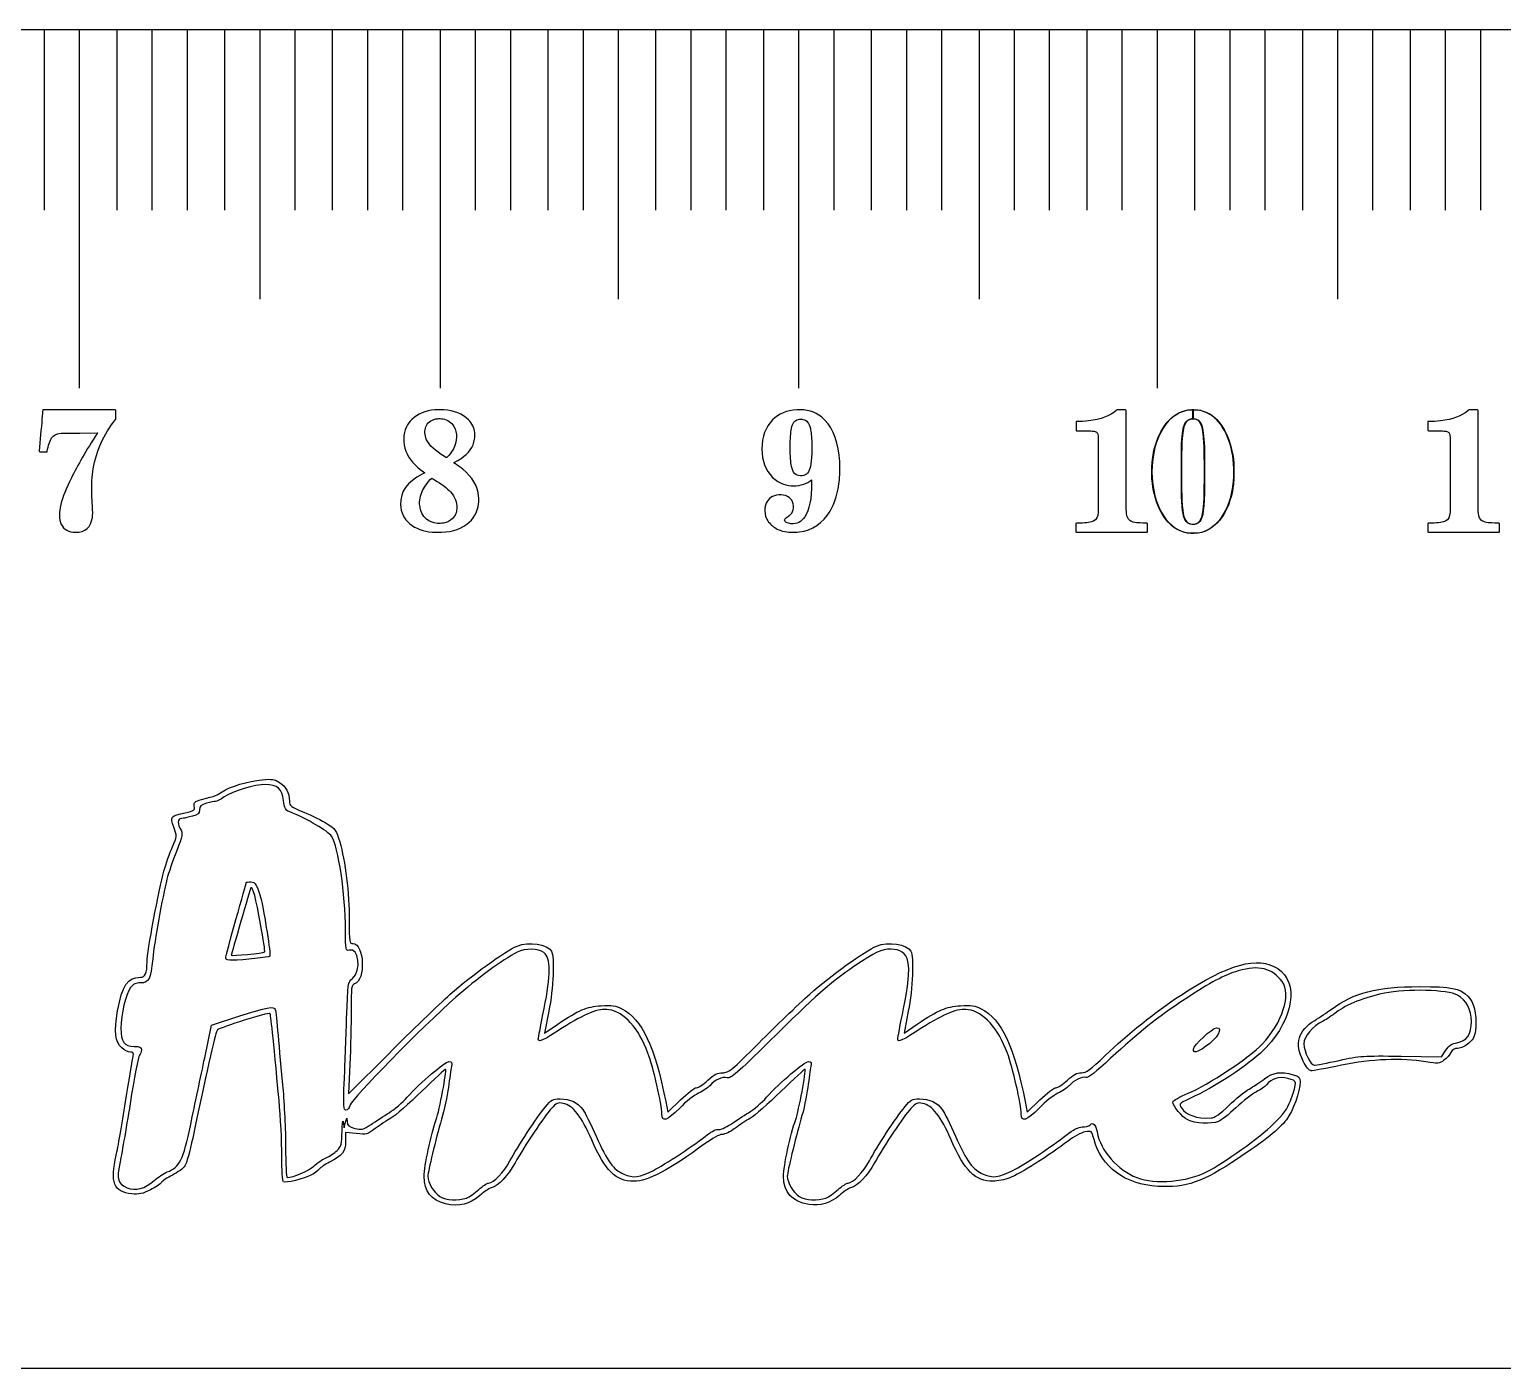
# Model space of a CAD drawing. Extents: x 0.09 to 7.29, y 6.89 to 11.9.
# Drawn here: x 2.792 to 4.405, y 10.428 to 11.895 of the extents above; entities that cross this region are included whole.
import ezdxf

# ---------------------------------------------------------------- set-up
doc = ezdxf.new("R2010")
doc.units = 0
doc.layers.add('Laag_1', color=7, linetype='CONTINUOUS')

msp = doc.modelspace()

# ---------------------------------------------------------------- linework, layer by layer
at = {"layer": 'Laag_1', "color": 1}
msp.add_lwpolyline([(0.092474, 10.428123), (0.092474, 11.895275), (7.245812, 11.895275), (7.245812, 10.428123)], close=True, dxfattribs=at)
at = {"layer": 'Laag_1', "color": 7}
for points in [[(2.808033, 11.894901), (2.808033, 11.697292)], [(2.846529, 11.894901), (2.846529, 11.50225)], [(2.88759, 11.894901), (2.88759, 11.697292)], [(2.926085, 11.894901), (2.926085, 11.697292)], [(2.96458, 11.894901), (2.96458, 11.697292)], [(3.005642, 11.894901), (3.005642, 11.697292)], [(3.044137, 11.894901), (3.044137, 11.599771)], [(3.082632, 11.894901), (3.082632, 11.697292)], [(3.123693, 11.894901), (3.123693, 11.697292)], [(3.162189, 11.894901), (3.162189, 11.697292)], [(3.200684, 11.894901), (3.200684, 11.697292)], [(3.241745, 11.894901), (3.241745, 11.50225)], [(3.28024, 11.894901), (3.28024, 11.697292)], [(3.318735, 11.894901), (3.318735, 11.697292)], [(3.359797, 11.894901), (3.359797, 11.697292)], [(3.398292, 11.894901), (3.398292, 11.697292)], [(3.436787, 11.894901), (3.436787, 11.599771)], [(3.477849, 11.894901), (3.477849, 11.697292)], [(3.516343, 11.894901), (3.516343, 11.697292)], [(3.554839, 11.894901), (3.554839, 11.697292)], [(3.595901, 11.894901), (3.595901, 11.697292)], [(3.634396, 11.894901), (3.634396, 11.50225)], [(3.67289, 11.894901), (3.67289, 11.697292)], [(3.713952, 11.894901), (3.713952, 11.697292)], [(3.752447, 11.894901), (3.752447, 11.697292)], [(3.790942, 11.894901), (3.790942, 11.697292)], [(3.832003, 11.894901), (3.832003, 11.599771)], [(3.870499, 11.894901), (3.870499, 11.697292)], [(3.908994, 11.894901), (3.908994, 11.697292)], [(3.950055, 11.894901), (3.950055, 11.697292)], [(3.988551, 11.894901), (3.988551, 11.697292)], [(4.027046, 11.894901), (4.027046, 11.50225)], [(4.068107, 11.894901), (4.068107, 11.697292)], [(4.106602, 11.894901), (4.106602, 11.697292)], [(4.145098, 11.894901), (4.145098, 11.697292)], [(4.186159, 11.894901), (4.186159, 11.697292)], [(4.224654, 11.894901), (4.224654, 11.599771)], [(4.263149, 11.894901), (4.263149, 11.697292)], [(4.30421, 11.894901), (4.30421, 11.697292)], [(4.342706, 11.894901), (4.342706, 11.697292)], [(4.381201, 11.894901), (4.381201, 11.697292)]]:
    msp.add_lwpolyline(points, dxfattribs=at)
at = {"layer": 'Laag_1', "color": 3}
for points in [[(2.806548, 11.478477)], [(3.236042, 11.478482)], [(3.632373, 11.478521)], [(3.244598, 11.468671)], [(3.639215, 11.468106)], [(3.235706, 11.401863)], [(4.061256, 11.343385)], [(4.068433, 11.353407)], [(3.006915, 10.877838)], [(3.049666, 10.884539)], [(4.066943, 10.778015)], [(4.187071, 10.764959)], [(4.226392, 10.765739)], [(3.247829, 10.608584)], [(3.270606, 10.614966)]]:
    msp.add_lwpolyline(points, close=True, dxfattribs=at)
for points in [[(2.886246, 11.46791), (2.886651, 11.468417), (2.886651, 11.473216), (2.886651, 11.478004), (2.886336, 11.478308), (2.88602, 11.478612), (2.846284, 11.478612)], [(3.993285, 11.422281), (3.993251, 11.477952), (3.992943, 11.478271), (3.992635, 11.47859), (3.987962, 11.478579), (3.983277, 11.478579), (3.982365, 11.47777)], [(4.06084, 11.478338), (4.062181, 11.478571), (4.066372, 11.478571), (4.070564, 11.478571), (4.071821, 11.478376)], [(4.065217, 11.468719), (4.066243, 11.468765), (4.066243, 11.47367), (4.066243, 11.478576), (4.064965, 11.478521)], [(4.067232, 11.47855), (4.066583, 11.47855), (4.066583, 11.473645), (4.066583, 11.468742), (4.067122, 11.468742)], [(4.378701, 11.422281), (4.378667, 11.477952), (4.378359, 11.478271), (4.378051, 11.47859), (4.373378, 11.478579), (4.368693, 11.478579), (4.367781, 11.47777)], [(2.804621, 11.455709), (2.802683, 11.433087), (2.80301, 11.432749), (2.803326, 11.432422), (2.80728, 11.432422), (2.811223, 11.432422), (2.81137, 11.433188)], [(3.939461, 11.465596), (3.938309, 11.465596), (3.938286, 11.460865), (3.938252, 11.456124), (3.938594, 11.455793), (3.938936, 11.455462), (3.947314, 11.455417)], [(4.066297, 11.468478), (4.064696, 11.468478), (4.063892, 11.468273)], [(4.324877, 11.465596), (4.323725, 11.465596), (4.323703, 11.460865), (4.323668, 11.456124), (4.32401, 11.455793), (4.324352, 11.455462), (4.33273, 11.455417)], [(2.84714, 11.453118), (2.866383, 11.453163), (2.865966, 11.452509)], [(3.223506, 11.410486), (3.225054, 11.409376), (3.222273, 11.407963)], [(4.111071, 11.420686), (4.111221, 11.419051), (4.111221, 11.410878), (4.111221, 11.402704), (4.111075, 11.401028)], [(3.6483, 11.401569), (3.648717, 11.401907), (3.648717, 11.398424)], [(3.942458, 11.354459), (3.938697, 11.354459), (3.938389, 11.35414), (3.938081, 11.353821), (3.938081, 11.349386), (3.938081, 11.344952), (3.938389, 11.344633), (3.938697, 11.344314), (3.977293, 11.344314), (4.015889, 11.344314), (4.016196, 11.344633), (4.016504, 11.344952), (4.016504, 11.349398), (4.016504, 11.353843), (4.016196, 11.35414), (4.015877, 11.354436), (4.011432, 11.354493)], [(4.064525, 11.343336), (4.066034, 11.343277), (4.064022, 11.343277)], [(4.068262, 11.34324), (4.066038, 11.343275), (4.06784, 11.343338)], [(4.327874, 11.354459), (4.324113, 11.354459), (4.323805, 11.35414), (4.323497, 11.353821), (4.323497, 11.349386), (4.323497, 11.344952), (4.323805, 11.344633), (4.324113, 11.344314), (4.362709, 11.344314), (4.401305, 11.344314), (4.401612, 11.344633), (4.40192, 11.344952), (4.40192, 11.349398), (4.40192, 11.353843), (4.401612, 11.35414), (4.401293, 11.354436), (4.396848, 11.354493)], [(2.983938, 10.768594), (2.991533, 10.804414), (3.021264, 10.814066)], [(3.360876, 10.819595), (3.356224, 10.795695), (3.370713, 10.805461)], [(3.754542, 10.819595), (3.749891, 10.795695), (3.76438, 10.805461)], [(3.142917, 10.761614), (3.141562, 10.728941), (3.185469, 10.773039)], [(4.294446, 10.770352), (4.338444, 10.769682), (4.343261, 10.776859)], [(3.488814, 10.720823), (3.491153, 10.70887), (3.505127, 10.722361)], [(3.882481, 10.720823), (3.88482, 10.70887), (3.898794, 10.722361)], [(3.135702, 10.69792), (3.136758, 10.691768), (3.138228, 10.69792)], [(3.149925, 10.685536), (3.138135, 10.686847), (3.138135, 10.676851)]]:
    msp.add_lwpolyline(points, dxfattribs=at)
for points in [[(2.806548, 11.478477), (2.806548, 11.478398), (2.80568, 11.468146), (2.804621, 11.455709)], [(2.846284, 11.478612), (2.814569, 11.478612), (2.806548, 11.478579), (2.806548, 11.478477)], [(3.236042, 11.478482), (3.225648, 11.477652), (3.217238, 11.474143), (3.210948, 11.468009)], [(3.245686, 11.478493), (3.243791, 11.478617), (3.237747, 11.478617), (3.236042, 11.478482)], [(3.27281, 11.467617), (3.266475, 11.473952), (3.257134, 11.477697), (3.245686, 11.478493)], [(3.632373, 11.478521), (3.621462, 11.477901), (3.612681, 11.474215), (3.605884, 11.467385)], [(3.659481, 11.470698), (3.652267, 11.476503), (3.643171, 11.47913), (3.632373, 11.478521)], [(3.982365, 11.47777), (3.97548, 11.471671), (3.965427, 11.467898), (3.952045, 11.466394)], [(4.064965, 11.478521), (4.039666, 11.47743), (4.02148, 11.449023), (4.021478, 11.410597)], [(4.028231, 11.448393), (4.035646, 11.465803), (4.046581, 11.475844), (4.06084, 11.478338)], [(4.094465, 11.465305), (4.087863, 11.473417), (4.077324, 11.478543), (4.067232, 11.47855)], [(4.071821, 11.478376), (4.081227, 11.476921), (4.088993, 11.472509), (4.094789, 11.465325)], [(4.367781, 11.47777), (4.360896, 11.471671), (4.350843, 11.467898), (4.337461, 11.466394)], [(2.861922, 11.41389), (2.865279, 11.433853), (2.87338, 11.451867), (2.886246, 11.46791)], [(3.204915, 11.459824), (3.20108, 11.451974), (3.200845, 11.441939), (3.204276, 11.433249)], [(3.210948, 11.468009), (3.208268, 11.465408), (3.206417, 11.462896), (3.204915, 11.459824)], [(3.226074, 11.447994), (3.22456, 11.452614), (3.224796, 11.457536), (3.226713, 11.461281)], [(3.226713, 11.461281), (3.228945, 11.465621), (3.233385, 11.468334), (3.239092, 11.468839)], [(3.239092, 11.468839), (3.24055, 11.468974), (3.243252, 11.468884), (3.244598, 11.468671)], [(3.244598, 11.468671), (3.249913, 11.467807), (3.254185, 11.464937), (3.256944, 11.460362)], [(3.256944, 11.460362), (3.258872, 11.457155), (3.259848, 11.452793), (3.259668, 11.448218)], [(3.279673, 11.453275), (3.279078, 11.458882), (3.276824, 11.463614), (3.27281, 11.467617)], [(3.605884, 11.467385), (3.598152, 11.459618), (3.594308, 11.449079), (3.594308, 11.4357)], [(3.625226, 11.437278), (3.625226, 11.447321), (3.625621, 11.453216), (3.626635, 11.458176)], [(3.626635, 11.458176), (3.627808, 11.463958), (3.630096, 11.466968), (3.634063, 11.467993)], [(3.634063, 11.467993), (3.635517, 11.468377), (3.637603, 11.46841), (3.639215, 11.468106)], [(3.639215, 11.468106), (3.643385, 11.467294), (3.646, 11.464093), (3.647308, 11.458209)], [(3.647308, 11.458209), (3.648209, 11.454106), (3.648627, 11.449756), (3.648852, 11.441967)], [(3.678857, 11.428711), (3.67675, 11.447794), (3.670122, 11.462143), (3.659481, 11.470698)], [(3.952045, 11.466394), (3.948272, 11.465972), (3.94231, 11.465596), (3.939461, 11.465596)], [(3.947314, 11.455417), (3.954381, 11.455383), (3.955897, 11.455337), (3.957003, 11.455177)], [(4.053958, 11.441119), (4.054619, 11.45378), (4.055436, 11.459262), (4.057218, 11.462975)], [(4.063892, 11.468273), (4.056755, 11.466446), (4.054575, 11.459178), (4.053996, 11.435273)], [(4.057218, 11.462975), (4.058895, 11.46647), (4.061824, 11.468572), (4.065217, 11.468719)], [(4.078399, 11.441938), (4.077371, 11.462617), (4.0747, 11.468472), (4.066297, 11.468478)], [(4.067122, 11.468742), (4.07529, 11.468742), (4.077773, 11.462185), (4.078821, 11.43785)], [(4.110756, 11.400336), (4.112931, 11.426364), (4.107041, 11.44985), (4.094465, 11.465305)], [(4.094789, 11.465325), (4.103879, 11.454061), (4.109398, 11.43893), (4.111071, 11.420686)], [(4.337461, 11.466394), (4.333688, 11.465972), (4.327726, 11.465596), (4.324877, 11.465596)], [(4.33273, 11.455417), (4.339797, 11.455383), (4.341313, 11.455337), (4.342419, 11.455177)], [(2.81137, 11.433188), (2.812508, 11.439238), (2.814434, 11.445006), (2.816293, 11.447856)], [(2.816293, 11.447856), (2.818163, 11.45074), (2.821002, 11.452137), (2.826579, 11.452904)], [(2.826579, 11.452904), (2.827728, 11.45305), (2.830331, 11.453084), (2.84714, 11.453118)], [(2.865966, 11.452509), (2.854463, 11.434574), (2.844527, 11.417404), (2.837924, 11.404088)], [(3.243051, 11.42966), (3.233497, 11.435996), (3.228104, 11.441815), (3.226074, 11.447994)], [(3.259668, 11.448218), (3.259377, 11.441165), (3.256831, 11.43511), (3.251584, 11.428988)], [(3.264355, 11.424973), (3.273393, 11.430905), (3.278159, 11.437667), (3.279493, 11.446424)], [(3.279493, 11.446424), (3.27974, 11.448061), (3.279841, 11.451672), (3.279673, 11.453275)], [(3.648852, 11.441967), (3.648987, 11.437143), (3.648875, 11.429996), (3.648604, 11.426175)], [(3.957003, 11.455177), (3.958701, 11.454927), (3.959898, 11.454608), (3.960605, 11.454197)], [(3.960605, 11.454197), (3.96154, 11.453673), (3.962007, 11.452579), (3.96244, 11.449957)], [(3.96244, 11.449957), (3.962623, 11.448874), (3.962645, 11.445728), (3.96268, 11.408204)], [(4.021595, 11.420562), (4.022673, 11.431556), (4.024725, 11.440161), (4.028231, 11.448393)], [(4.053836, 11.384031), (4.053481, 11.392935), (4.053568, 11.433627), (4.053958, 11.441119)], [(4.078825, 11.409538), (4.078825, 11.428368), (4.078731, 11.435272), (4.078399, 11.441938)], [(4.342419, 11.455177), (4.344118, 11.454927), (4.345314, 11.454608), (4.346021, 11.454197)], [(4.346021, 11.454197), (4.346956, 11.453673), (4.347423, 11.452579), (4.347856, 11.449957)], [(4.347856, 11.449957), (4.348039, 11.448874), (4.348062, 11.445728), (4.348096, 11.408204)], [(3.204276, 11.433249), (3.207539, 11.424996), (3.21402, 11.417337), (3.223506, 11.410486)], [(3.24878, 11.426128), (3.248612, 11.426128), (3.245394, 11.428113), (3.243051, 11.42966)], [(3.251584, 11.428988), (3.250698, 11.427945), (3.248915, 11.426128), (3.24878, 11.426128)], [(3.258222, 11.421464), (3.260229, 11.422462), (3.262539, 11.423785), (3.264355, 11.424973)], [(3.594308, 11.4357), (3.594308, 11.422658), (3.598185, 11.412255), (3.605929, 11.404533)], [(3.626624, 11.416515), (3.62561, 11.421565), (3.625226, 11.427291), (3.625226, 11.437278)], [(3.648604, 11.426175), (3.64786, 11.415828), (3.646293, 11.410744), (3.643024, 11.408118)], [(3.679534, 11.414453), (3.679534, 11.421362), (3.679432, 11.423605), (3.678857, 11.428711)], [(4.053996, 11.435273), (4.053856, 11.429532), (4.053853, 11.390228), (4.053996, 11.386358)], [(4.078821, 11.43785), (4.079075, 11.431973), (4.079141, 11.395373), (4.078912, 11.38751)], [(2.860378, 11.400596), (2.860761, 11.405812), (2.861212, 11.409687), (2.861922, 11.41389)], [(3.222273, 11.407963), (3.205375, 11.39934), (3.198086, 11.38917), (3.198512, 11.37484)], [(3.256686, 11.420634), (3.256675, 11.420668), (3.25737, 11.421038), (3.258222, 11.421464)], [(3.258659, 11.419288), (3.257572, 11.419995), (3.256686, 11.4206), (3.256686, 11.420634)], [(3.26652, 11.413446), (3.264322, 11.415274), (3.261003, 11.417741), (3.258659, 11.419288)], [(3.283934, 11.383911), (3.282756, 11.395135), (3.277251, 11.404465), (3.26652, 11.413446)], [(3.63634, 11.406202), (3.630986, 11.406427), (3.628022, 11.409572), (3.626624, 11.416515)], [(3.643024, 11.408118), (3.64121, 11.406664), (3.63917, 11.406078), (3.63634, 11.406202)], [(3.679083, 11.401997), (3.679477, 11.406303), (3.679545, 11.408107), (3.679534, 11.414453)], [(3.96268, 11.408204), (3.962702, 11.378647), (3.96268, 11.367271), (3.962588, 11.366313)], [(3.993524, 11.365231), (3.993331, 11.36653), (3.993319, 11.36922), (3.993285, 11.422281)], [(4.02148, 11.402496), (4.021327, 11.404844), (4.021414, 11.418709), (4.021595, 11.420562)], [(4.021478, 11.410597), (4.021478, 11.372647), (4.03959, 11.344345), (4.064525, 11.343336)], [(4.068426, 11.353408), (4.077217, 11.355002), (4.078835, 11.363733), (4.078825, 11.409538)], [(4.348096, 11.408204), (4.348118, 11.378647), (4.348096, 11.367271), (4.348005, 11.366313)], [(4.37894, 11.365231), (4.378747, 11.36653), (4.378735, 11.36922), (4.378701, 11.422281)], [(2.837924, 11.404088), (2.832077, 11.392281), (2.828359, 11.382863), (2.826399, 11.374853)], [(2.860378, 11.383302), (2.860187, 11.386389), (2.860187, 11.398016), (2.860378, 11.400596)], [(3.220849, 11.386053), (3.22262, 11.391435), (3.225749, 11.396358), (3.231041, 11.402054)], [(3.231041, 11.402054), (3.232465, 11.403579), (3.2326, 11.403691), (3.232824, 11.403579)], [(3.232824, 11.403579), (3.232959, 11.4035), (3.23426, 11.402738), (3.235706, 11.401863)], [(3.235706, 11.401863), (3.243275, 11.397333), (3.249319, 11.392713), (3.253064, 11.388564)], [(3.605929, 11.404533), (3.609513, 11.40096), (3.613256, 11.398604), (3.617832, 11.397026)], [(3.617832, 11.397026), (3.624809, 11.394614), (3.63315, 11.394626), (3.639981, 11.397049)], [(3.639981, 11.397049), (3.642416, 11.397917), (3.646429, 11.400104), (3.6483, 11.401569)], [(3.648717, 11.398424), (3.648717, 11.381381), (3.646158, 11.368836), (3.641176, 11.361351)], [(3.668916, 11.367551), (3.674439, 11.376726), (3.677843, 11.388268), (3.679083, 11.401997)], [(4.046212, 11.349262), (4.032656, 11.358343), (4.023024, 11.379075), (4.02148, 11.402496)], [(4.06784, 11.343338), (4.090737, 11.344129), (4.107971, 11.367019), (4.110756, 11.400336)], [(4.11046, 11.395118), (4.10662, 11.364848), (4.088941, 11.343114), (4.068262, 11.34324)], [(4.111075, 11.401028), (4.110852, 11.398484), (4.110688, 11.396917), (4.11046, 11.395118)], [(2.826399, 11.374853), (2.825239, 11.370166), (2.824799, 11.366877), (2.824799, 11.363069)], [(2.860795, 11.376599), (2.860649, 11.379021), (2.860457, 11.382029), (2.860378, 11.383302)], [(2.860897, 11.360737), (2.861392, 11.364308), (2.86137, 11.36735), (2.860795, 11.376599)], [(3.198512, 11.37484), (3.19877, 11.366004), (3.202168, 11.358906), (3.208683, 11.353568)], [(3.219436, 11.373696), (3.219357, 11.374526), (3.219324, 11.375927), (3.219369, 11.377452)], [(3.219369, 11.377452), (3.219458, 11.380839), (3.219806, 11.382902), (3.220849, 11.386053)], [(3.253064, 11.388564), (3.257986, 11.383126), (3.260352, 11.37725), (3.260117, 11.371016)], [(3.27096, 11.35312), (3.278529, 11.358816), (3.282745, 11.366172), (3.283877, 11.375613)], [(3.283877, 11.375613), (3.284102, 11.377542), (3.284135, 11.381982), (3.283934, 11.383911)], [(3.610088, 11.384977), (3.604227, 11.38376), (3.599797, 11.379713), (3.598174, 11.374133)], [(3.61994, 11.384582), (3.617111, 11.385507), (3.613368, 11.385664), (3.610088, 11.384977)], [(3.628856, 11.371011), (3.629363, 11.377447), (3.625982, 11.382576), (3.61994, 11.384582)], [(4.059077, 11.356043), (4.055663, 11.36006), (4.054556, 11.365973), (4.053836, 11.384031)], [(4.053996, 11.386358), (4.054721, 11.366017), (4.055905, 11.359644), (4.05967, 11.355833)], [(4.078912, 11.38751), (4.078265, 11.365217), (4.076769, 11.357996), (4.072114, 11.354713)], [(2.824799, 11.363069), (2.824799, 11.358855), (2.825408, 11.355836), (2.826838, 11.352963)], [(2.842589, 11.344322), (2.853247, 11.344322), (2.859387, 11.349831), (2.860897, 11.360737)], [(3.226881, 11.358771), (3.222632, 11.362348), (3.220064, 11.367495), (3.219436, 11.373696)], [(3.238386, 11.354129), (3.233777, 11.354611), (3.230066, 11.356103), (3.226881, 11.358771)], [(3.255407, 11.3595), (3.252739, 11.356764), (3.249431, 11.355071), (3.245349, 11.354353)], [(3.260117, 11.371016), (3.259938, 11.366273), (3.258424, 11.362573), (3.255407, 11.3595)], [(3.597464, 11.369242), (3.597284, 11.363978), (3.598602, 11.359582), (3.601578, 11.355558)], [(3.598174, 11.374133), (3.597712, 11.372544), (3.597532, 11.371293), (3.597464, 11.369242)], [(3.619072, 11.357823), (3.619072, 11.35886), (3.620131, 11.359954), (3.623175, 11.362016)], [(3.623175, 11.362016), (3.62411, 11.362648), (3.625249, 11.363516), (3.6257, 11.363944)], [(3.6257, 11.363944), (3.627571, 11.365713), (3.62863, 11.368103), (3.628856, 11.371011)], [(3.641176, 11.361351), (3.637434, 11.355738), (3.632452, 11.353224), (3.626083, 11.353743)], [(3.635078, 11.344748), (3.649641, 11.346585), (3.660879, 11.35416), (3.668916, 11.367551)], [(3.962588, 11.366313), (3.962087, 11.36123), (3.960571, 11.358175), (3.957847, 11.356761)], [(3.997081, 11.357331), (3.995303, 11.358642), (3.994117, 11.361287), (3.993524, 11.365231)], [(4.348005, 11.366313), (4.347503, 11.36123), (4.345987, 11.358175), (4.343263, 11.356761)], [(4.382497, 11.357331), (4.380719, 11.358642), (4.379533, 11.361287), (4.37894, 11.365231)], [(2.826838, 11.352963), (2.829655, 11.347285), (2.835063, 11.344322), (2.842589, 11.344322)], [(3.208683, 11.353568), (3.214962, 11.348422), (3.223035, 11.345473), (3.233351, 11.344553)], [(3.233351, 11.344553), (3.234428, 11.344463), (3.236704, 11.344351), (3.238397, 11.344306)], [(3.245349, 11.354353), (3.243701, 11.354051), (3.24018, 11.35395), (3.238386, 11.354129)], [(3.238397, 11.344306), (3.251853, 11.344015), (3.262786, 11.346964), (3.27096, 11.35312)], [(3.601578, 11.355558), (3.60239, 11.354453), (3.60443, 11.352368), (3.605715, 11.351331)], [(3.605715, 11.351331), (3.60895, 11.348704), (3.612996, 11.346709), (3.617325, 11.345593)], [(3.617325, 11.345593), (3.622544, 11.344263), (3.628867, 11.343959), (3.635078, 11.344748)], [(3.626083, 11.353743), (3.621777, 11.354092), (3.619083, 11.355659), (3.619072, 11.357823)], [(3.957847, 11.356761), (3.954666, 11.35512), (3.950289, 11.354459), (3.942458, 11.354459)], [(4.002552, 11.3552), (4.000136, 11.35569), (3.998369, 11.356374), (3.997081, 11.357331)], [(4.011432, 11.354493), (4.006701, 11.35455), (4.005083, 11.354687), (4.002552, 11.3552)], [(4.061259, 11.34336), (4.055828, 11.344189), (4.050894, 11.346125), (4.046212, 11.349262)], [(4.072114, 11.354713), (4.06823, 11.351973), (4.061995, 11.352609), (4.059077, 11.356043)], [(4.05967, 11.355833), (4.061718, 11.353761), (4.065148, 11.352811), (4.068433, 11.353407)], [(4.064022, 11.343277), (4.06271, 11.343277), (4.061747, 11.343312), (4.061256, 11.343385)], [(4.343263, 11.356761), (4.340082, 11.35512), (4.335705, 11.354459), (4.327874, 11.354459)], [(4.387968, 11.3552), (4.385552, 11.35569), (4.383785, 11.356374), (4.382497, 11.357331)], [(4.396848, 11.354493), (4.392117, 11.35455), (4.390499, 11.354687), (4.387968, 11.3552)], [(3.003118, 11.060068), (3.010764, 11.065451), (3.032357, 11.071982), (3.046895, 11.073308)], [(3.046895, 11.073308), (3.057059, 11.074235), (3.060363, 11.073694), (3.065912, 11.070193)], [(3.065912, 11.070193), (3.073075, 11.065672), (3.076624, 11.058924), (3.076624, 11.049824)], [(2.980558, 11.051591), (2.996106, 11.055612), (2.99757, 11.056162), (3.003118, 11.060068)], [(3.005232, 11.054368), (3.00133, 11.05172), (2.997113, 11.049549), (2.995861, 11.049543)], [(3.050572, 11.068007), (3.038932, 11.068007), (3.0145, 11.060658), (3.005232, 11.054368)], [(3.070346, 11.050349), (3.068881, 11.063113), (3.0634, 11.068007), (3.050572, 11.068007)], [(2.950145, 11.021363), (2.945967, 11.032979), (2.94628, 11.033369), (2.962696, 11.037044)], [(2.962696, 11.037044), (2.972519, 11.039241), (2.973422, 11.039912), (2.972569, 11.044373)], [(2.978206, 11.040328), (2.978206, 11.036373), (2.97668, 11.03497), (2.970517, 11.033259)], [(2.972569, 11.044373), (2.971742, 11.0487), (2.972691, 11.049556), (2.980558, 11.051591)], [(2.985895, 11.047396), (2.979732, 11.045684), (2.978206, 11.044281), (2.978206, 11.040328)], [(2.995861, 11.049543), (2.994608, 11.049543), (2.990124, 11.04857), (2.985895, 11.047396)], [(3.076587, 11.038277), (3.072419, 11.039956), (3.071289, 11.042143), (3.070346, 11.050349)], [(3.122976, 11.011241), (3.119106, 11.017092), (3.096563, 11.030231), (3.076587, 11.038277)], [(3.076624, 11.049824), (3.076624, 11.044746), (3.078146, 11.043588), (3.092573, 11.03769)], [(3.092573, 11.03769), (3.101344, 11.034103), (3.112837, 11.028432), (3.118112, 11.025086)], [(2.948517, 10.999606), (2.953699, 11.011324), (2.953709, 11.011452), (2.950145, 11.021363)], [(2.956849, 11.02033), (2.960299, 11.013095), (2.960261, 11.012842), (2.953016, 10.99474)], [(2.960778, 11.031081), (2.954575, 11.030952), (2.953364, 11.027639), (2.956849, 11.02033)], [(2.970517, 11.033259), (2.966289, 11.032085), (2.961906, 11.031104), (2.960778, 11.031081)], [(3.118112, 11.025086), (3.126825, 11.019561), (3.128081, 11.017728), (3.131837, 11.005062)], [(3.138133, 10.908862), (3.138133, 10.94748), (3.130342, 11.000103), (3.122976, 11.011241)], [(3.131837, 11.005062), (3.137847, 10.98479), (3.142236, 10.948592), (3.142236, 10.919287)], [(2.939186, 10.973066), (2.941451, 10.98118), (2.94565, 10.993123), (2.948517, 10.999606)], [(2.953016, 10.99474), (2.948991, 10.984684), (2.944289, 10.970991), (2.942566, 10.964309)], [(2.92077, 10.873879), (2.920805, 10.883851), (2.933762, 10.953629), (2.939186, 10.973066)], [(2.942566, 10.964309), (2.937523, 10.944757), (2.928863, 10.89623), (2.926986, 10.87701)], [(3.018192, 10.920029), (3.024393, 10.941824), (3.029466, 10.960046), (3.029466, 10.960523)], [(3.029466, 10.960523), (3.029466, 10.961), (3.031661, 10.96139), (3.034344, 10.96139)], [(3.034344, 10.96139), (3.039514, 10.96139), (3.041733, 10.957586), (3.045706, 10.941911)], [(3.045223, 10.914886), (3.040071, 10.943215), (3.03648, 10.956784), (3.034624, 10.954929)], [(3.034624, 10.954929), (3.033862, 10.954167), (3.013064, 10.882752), (3.013064, 10.880897)], [(3.045706, 10.941911), (3.049095, 10.928537), (3.05643, 10.881051), (3.055283, 10.879904)], [(3.006915, 10.877838), (3.006915, 10.879248), (3.011991, 10.898234), (3.018192, 10.920029)], [(3.049666, 10.884539), (3.050167, 10.88504), (3.048168, 10.898696), (3.045223, 10.914886)], [(3.14212, 10.886515), (3.138329, 10.885312), (3.138133, 10.886407), (3.138133, 10.908862)], [(3.142236, 10.919287), (3.142236, 10.895206), (3.142469, 10.893728), (3.146284, 10.893728)], [(3.146284, 10.893728), (3.158817, 10.893728), (3.160449, 10.853474), (3.148076, 10.849547)], [(3.252955, 10.838229), (3.275993, 10.858837), (3.312884, 10.885413), (3.326146, 10.890954)], [(3.326146, 10.890954), (3.338826, 10.896252), (3.35956, 10.893212), (3.363716, 10.885446)], [(3.646621, 10.838272), (3.669693, 10.858868), (3.706601, 10.885434), (3.719813, 10.890954)], [(3.719813, 10.890954), (3.732493, 10.896252), (3.753227, 10.893212), (3.757383, 10.885446)], [(2.926986, 10.87701), (2.9248, 10.854627), (2.922804, 10.85067), (2.913697, 10.85067)], [(3.014602, 10.875386), (3.009757, 10.875316), (3.006913, 10.876224), (3.006915, 10.877838)], [(3.013064, 10.880897), (3.013064, 10.879908), (3.048567, 10.883441), (3.049666, 10.884539)], [(3.055283, 10.879904), (3.054055, 10.878676), (3.025891, 10.875548), (3.014602, 10.875386)], [(3.145711, 10.855621), (3.155941, 10.864421), (3.152972, 10.88996), (3.14212, 10.886515)], [(3.326151, 10.884196), (3.310282, 10.876019), (3.28086, 10.854486), (3.259104, 10.835127)], [(3.355444, 10.88391), (3.349671, 10.888585), (3.334948, 10.888729), (3.326151, 10.884196)], [(3.355674, 10.822447), (3.363187, 10.859459), (3.363119, 10.877697), (3.355444, 10.88391)], [(3.363716, 10.885446), (3.36723, 10.878881), (3.365754, 10.844662), (3.360876, 10.819595)], [(3.735482, 10.887577), (3.724894, 10.887577), (3.719809, 10.885191), (3.694804, 10.868489)], [(3.749341, 10.822447), (3.759593, 10.872957), (3.756482, 10.887577), (3.735482, 10.887577)], [(3.757383, 10.885446), (3.760897, 10.878881), (3.759421, 10.844662), (3.754542, 10.819595)], [(4.05259, 10.836891), (4.104903, 10.871457), (4.137726, 10.880508), (4.159211, 10.86629)], [(2.913479, 10.856822), (2.918847, 10.856822), (2.920725, 10.861214), (2.92077, 10.873879)], [(3.694804, 10.868489), (3.670744, 10.852417), (3.652424, 10.836183), (3.602228, 10.786453)], [(4.11601, 10.863768), (4.100275, 10.859096), (4.085983, 10.8515), (4.057716, 10.832782)], [(4.164145, 10.852053), (4.153168, 10.866882), (4.138515, 10.870448), (4.11601, 10.863768)], [(4.159211, 10.86629), (4.182403, 10.850942), (4.176763, 10.812177), (4.146655, 10.779992)], [(2.888591, 10.82016), (2.893381, 10.847863), (2.899463, 10.856822), (2.913479, 10.856822)], [(2.902635, 10.845449), (2.89761, 10.839061), (2.892092, 10.815797), (2.892092, 10.801001)], [(2.913697, 10.85067), (2.908686, 10.85067), (2.905593, 10.849211), (2.902635, 10.845449)], [(3.139404, 10.811536), (3.1407, 10.850361), (3.140855, 10.851444), (3.145711, 10.855621)], [(3.148076, 10.849547), (3.144643, 10.848458), (3.144285, 10.845801), (3.144279, 10.821315)], [(4.142105, 10.783452), (4.164353, 10.807048), (4.174373, 10.838236), (4.164145, 10.852053)], [(4.217643, 10.821631), (4.242791, 10.840095), (4.267844, 10.846536), (4.314588, 10.846556)], [(4.355977, 10.837242), (4.345828, 10.843169), (4.30072, 10.8444), (4.275987, 10.839424)], [(4.314588, 10.846556), (4.349849, 10.846556), (4.358153, 10.844928), (4.367577, 10.836075)], [(3.259104, 10.835127), (3.221881, 10.802005), (3.144783, 10.723364), (3.143183, 10.716885)], [(3.185469, 10.773039), (3.209618, 10.797293), (3.239986, 10.826628), (3.252955, 10.838229)], [(3.418123, 10.82561), (3.429948, 10.826382), (3.434104, 10.825784), (3.440871, 10.822331)], [(3.590812, 10.784739), (3.608539, 10.802606), (3.633653, 10.826696), (3.646621, 10.838272)], [(3.81179, 10.82561), (3.823615, 10.826382), (3.827771, 10.825784), (3.834538, 10.822331)], [(3.970172, 10.770985), (3.994822, 10.79455), (4.024845, 10.818559), (4.05259, 10.836891)], [(4.057716, 10.832782), (4.026997, 10.812442), (4.006978, 10.796548), (3.976166, 10.768038)], [(4.275987, 10.839424), (4.255275, 10.835257), (4.234015, 10.826755), (4.223354, 10.818376)], [(4.371318, 10.808414), (4.371196, 10.821481), (4.365887, 10.831454), (4.355977, 10.837242)], [(4.367577, 10.836075), (4.373662, 10.830359), (4.377246, 10.816092), (4.376092, 10.802178)], [(2.893031, 10.779489), (2.885877, 10.785643), (2.884618, 10.79718), (2.888591, 10.82016)], [(3.055399, 10.817221), (3.054109, 10.818511), (3.000413, 10.80175), (2.997799, 10.799242)], [(3.021264, 10.814066), (3.052728, 10.824282), (3.059815, 10.825592), (3.061217, 10.821453)], [(3.06535, 10.721978), (3.058775, 10.793321), (3.05638, 10.81624), (3.055399, 10.817221)], [(3.061217, 10.821453), (3.061695, 10.820043), (3.063065, 10.807357), (3.064261, 10.793261)], [(3.136817, 10.741489), (3.137509, 10.758123), (3.138674, 10.789643), (3.139404, 10.811536)], [(3.144279, 10.821315), (3.144279, 10.806449), (3.143663, 10.779584), (3.142917, 10.761614)], [(3.349321, 10.789129), (3.349321, 10.790239), (3.35218, 10.805232), (3.355674, 10.822447)], [(3.370713, 10.805461), (3.393908, 10.821096), (3.402061, 10.824561), (3.418123, 10.82561)], [(3.426562, 10.821281), (3.41533, 10.823103), (3.400104, 10.817097), (3.375804, 10.801256)], [(3.469396, 10.773783), (3.458923, 10.801554), (3.443631, 10.818511), (3.426562, 10.821281)], [(3.440871, 10.822331), (3.462749, 10.81117), (3.477066, 10.780856), (3.488814, 10.720823)], [(3.742987, 10.789129), (3.742987, 10.790239), (3.745847, 10.805232), (3.749341, 10.822447)], [(3.76438, 10.805461), (3.787575, 10.821096), (3.795728, 10.824561), (3.81179, 10.82561)], [(3.820229, 10.821281), (3.808997, 10.823103), (3.79377, 10.817097), (3.769471, 10.801256)], [(3.863063, 10.773783), (3.85259, 10.801554), (3.837298, 10.818511), (3.820229, 10.821281)], [(3.834538, 10.822331), (3.856416, 10.81117), (3.870733, 10.780856), (3.882481, 10.720823)], [(4.199698, 10.809604), (4.205057, 10.812907), (4.213132, 10.818319), (4.217643, 10.821631)], [(4.223354, 10.818376), (4.219085, 10.815021), (4.212609, 10.81075), (4.208962, 10.808884)], [(2.892092, 10.801001), (2.892092, 10.786312), (2.895957, 10.780958), (2.90656, 10.780958)], [(2.997799, 10.799242), (2.996083, 10.797595), (2.988463, 10.764139), (2.970753, 10.680492)], [(3.375804, 10.801256), (3.35462, 10.787446), (3.349321, 10.78502), (3.349321, 10.789129)], [(3.769471, 10.801256), (3.748286, 10.787446), (3.742987, 10.78502), (3.742987, 10.789129)], [(4.066943, 10.778015), (4.066943, 10.78222), (4.087431, 10.801284), (4.092059, 10.801385)], [(4.092059, 10.801385), (4.099946, 10.801555), (4.093091, 10.78978), (4.080101, 10.780843)], [(4.187071, 10.764959), (4.1775, 10.784165), (4.181527, 10.798403), (4.199698, 10.809604)], [(4.208962, 10.808884), (4.197057, 10.802794), (4.187913, 10.791934), (4.187913, 10.783885)], [(4.355443, 10.78506), (4.365974, 10.786526), (4.371448, 10.794579), (4.371318, 10.808414)], [(4.376092, 10.802178), (4.375273, 10.792299), (4.374134, 10.789637), (4.368626, 10.784715)], [(2.902499, 10.774808), (2.900285, 10.774808), (2.896024, 10.776915), (2.893031, 10.779489)], [(2.90656, 10.780958), (2.912979, 10.780958), (2.914646, 10.780198), (2.914646, 10.777268)], [(3.064261, 10.793261), (3.065457, 10.779165), (3.067794, 10.75333), (3.069453, 10.735851)], [(3.551297, 10.752254), (3.557981, 10.752254), (3.561242, 10.754936), (3.590812, 10.784739)], [(3.602228, 10.786453), (3.567391, 10.751939), (3.560187, 10.745709), (3.556294, 10.746727)], [(4.06111, 10.729706), (4.082658, 10.738603), (4.1285, 10.769022), (4.142105, 10.783452)], [(4.080101, 10.780843), (4.070223, 10.774047), (4.066943, 10.773342), (4.066943, 10.778015)], [(4.146655, 10.779992), (4.13224, 10.764582), (4.094704, 10.738967), (4.068778, 10.726847)], [(4.187913, 10.783885), (4.187913, 10.775151), (4.195034, 10.760456), (4.199267, 10.760456)], [(4.343261, 10.776859), (4.346883, 10.782253), (4.349907, 10.784289), (4.355443, 10.78506)], [(4.356495, 10.778909), (4.352703, 10.778909), (4.350202, 10.777454), (4.348839, 10.774456)], [(4.368626, 10.784715), (4.364833, 10.781327), (4.359783, 10.778909), (4.356495, 10.778909)], [(2.89729, 10.720409), (2.901188, 10.745254), (2.90486, 10.767657), (2.90545, 10.770195)], [(2.912536, 10.771468), (2.911376, 10.770308), (2.906743, 10.746365), (2.902241, 10.718261)], [(2.90545, 10.770195), (2.906284, 10.773777), (2.905624, 10.774808), (2.902499, 10.774808)], [(2.914646, 10.777268), (2.914646, 10.775238), (2.913696, 10.772628), (2.912536, 10.771468)], [(2.968618, 10.695935), (2.972867, 10.716197), (2.979761, 10.748894), (2.983938, 10.768594)], [(3.205699, 10.725295), (3.219867, 10.741154), (3.247158, 10.764556), (3.251485, 10.764556)], [(3.251485, 10.764556), (3.254585, 10.764556), (3.255111, 10.763464), (3.254201, 10.758917)], [(3.484644, 10.707139), (3.484644, 10.717165), (3.475228, 10.75832), (3.469396, 10.773783)], [(3.599367, 10.725296), (3.613535, 10.741155), (3.640827, 10.764556), (3.645154, 10.764556)], [(3.645154, 10.764556), (3.648253, 10.764556), (3.648779, 10.763465), (3.64787, 10.758918)], [(3.878311, 10.707139), (3.878311, 10.717165), (3.868894, 10.75832), (3.863063, 10.773783)], [(3.944129, 10.752254), (3.949463, 10.752254), (3.953973, 10.755499), (3.970172, 10.770985)], [(3.976166, 10.768038), (3.959995, 10.753076), (3.950984, 10.746102), (3.948869, 10.746913)], [(4.195785, 10.754313), (4.193726, 10.754313), (4.190282, 10.758516), (4.187071, 10.764959)], [(4.199267, 10.760456), (4.200954, 10.760456), (4.213161, 10.762833), (4.226392, 10.765739)], [(4.226392, 10.765739), (4.248854, 10.770672), (4.253365, 10.770977), (4.294446, 10.770352)], [(4.321413, 10.764238), (4.294916, 10.768614), (4.261919, 10.767264), (4.22892, 10.760456)], [(4.341286, 10.765936), (4.336196, 10.762192), (4.334618, 10.762057), (4.321413, 10.764238)], [(4.348839, 10.774456), (4.347726, 10.772008), (4.344327, 10.768174), (4.341286, 10.765936)], [(3.247844, 10.755998), (3.247436, 10.756406), (3.235622, 10.745568), (3.221592, 10.731915)], [(3.237581, 10.700996), (3.240935, 10.710408), (3.24919, 10.754651), (3.247844, 10.755998)], [(3.254201, 10.758917), (3.253581, 10.755816), (3.252067, 10.745575), (3.250837, 10.736159)], [(3.535115, 10.744053), (3.542015, 10.750413), (3.545648, 10.752254), (3.551297, 10.752254)], [(3.556294, 10.746727), (3.551002, 10.74811), (3.542825, 10.744418), (3.53705, 10.738037)], [(3.641511, 10.755998), (3.641102, 10.756406), (3.629289, 10.745568), (3.615259, 10.731915)], [(3.631248, 10.700996), (3.634602, 10.710408), (3.642857, 10.754651), (3.641511, 10.755998)], [(3.64787, 10.758918), (3.647249, 10.755817), (3.645736, 10.745575), (3.644506, 10.73616)], [(3.928781, 10.744053), (3.935231, 10.749998), (3.939454, 10.752254), (3.944129, 10.752254)], [(3.948869, 10.746913), (3.945045, 10.748381), (3.936134, 10.744024), (3.930717, 10.738037)], [(4.127729, 10.734283), (4.132259, 10.736837), (4.13995, 10.741926), (4.144819, 10.745591)], [(4.144819, 10.745591), (4.154399, 10.752802), (4.162291, 10.753937), (4.176123, 10.750096)], [(4.170434, 10.745902), (4.160546, 10.748392), (4.15287, 10.746115), (4.146894, 10.738912)], [(4.17303, 10.721499), (4.180878, 10.743323), (4.180884, 10.743271), (4.170434, 10.745902)], [(4.176123, 10.750096), (4.182708, 10.748267), (4.183812, 10.747123), (4.183812, 10.742122)], [(4.22892, 10.760456), (4.212569, 10.757082), (4.197658, 10.754318), (4.195785, 10.754313)], [(3.069453, 10.735851), (3.071112, 10.718372), (3.072482, 10.689077), (3.072496, 10.670752)], [(3.138674, 10.711247), (3.13597, 10.711247), (3.135725, 10.715248), (3.136817, 10.741489)], [(3.221592, 10.731915), (3.207561, 10.718261), (3.192425, 10.705026), (3.187956, 10.702505)], [(3.250837, 10.736159), (3.249607, 10.726743), (3.246248, 10.711057), (3.243373, 10.701303)], [(3.524753, 10.729865), (3.520172, 10.727782), (3.510917, 10.720434), (3.504186, 10.713537)], [(3.505127, 10.722361), (3.512813, 10.729781), (3.520702, 10.735852), (3.522659, 10.735852)], [(3.522659, 10.735852), (3.524616, 10.735852), (3.530221, 10.739542), (3.535115, 10.744053)], [(3.53705, 10.738037), (3.534868, 10.735626), (3.529334, 10.731948), (3.524753, 10.729865)], [(3.615259, 10.731915), (3.601228, 10.718261), (3.586092, 10.705026), (3.581623, 10.702505)], [(3.644506, 10.73616), (3.643275, 10.726743), (3.639916, 10.711058), (3.637041, 10.701303)], [(3.91842, 10.729865), (3.913839, 10.727782), (3.904584, 10.720434), (3.897853, 10.713537)], [(3.898794, 10.722361), (3.90648, 10.729781), (3.914369, 10.735852), (3.916326, 10.735852)], [(3.916326, 10.735852), (3.918283, 10.735852), (3.923888, 10.739542), (3.928781, 10.744053)], [(3.930717, 10.738037), (3.928534, 10.735626), (3.923001, 10.731948), (3.91842, 10.729865)], [(4.044389, 10.720404), (4.044389, 10.721723), (4.051913, 10.725909), (4.06111, 10.729706)], [(4.105719, 10.716343), (4.113294, 10.723656), (4.123198, 10.73173), (4.127729, 10.734283)], [(4.135766, 10.731325), (4.13118, 10.729), (4.12113, 10.721176), (4.113434, 10.713937)], [(4.146894, 10.738912), (4.14536, 10.737064), (4.140352, 10.73365), (4.135766, 10.731325)], [(4.183812, 10.742122), (4.183812, 10.731891), (4.175873, 10.71013), (4.168735, 10.700797)], [(2.887078, 10.661974), (2.888797, 10.669268), (2.893393, 10.695564), (2.89729, 10.720409)], [(2.902241, 10.718261), (2.897739, 10.690158), (2.89264, 10.660722), (2.890911, 10.652848)], [(3.068423, 10.661101), (3.068423, 10.67624), (3.06704, 10.703634), (3.06535, 10.721978)], [(3.143183, 10.716885), (3.142416, 10.713784), (3.140387, 10.711247), (3.138674, 10.711247)], [(3.186047, 10.70844), (3.191728, 10.711971), (3.200572, 10.719556), (3.205699, 10.725295)], [(3.318245, 10.655597), (3.326425, 10.670943), (3.347684, 10.703409), (3.357035, 10.714835)], [(3.357035, 10.714835), (3.363474, 10.722702), (3.36505, 10.723549), (3.373249, 10.723549)], [(3.376588, 10.718665), (3.370962, 10.719742), (3.369119, 10.718936), (3.363678, 10.713021)], [(3.373249, 10.723549), (3.384102, 10.723549), (3.392648, 10.719512), (3.398133, 10.711791)], [(3.407786, 10.678807), (3.396629, 10.704499), (3.387119, 10.716648), (3.376588, 10.718665)], [(3.504186, 10.713537), (3.490403, 10.699411), (3.484644, 10.697526), (3.484644, 10.707139)], [(3.579715, 10.708441), (3.585397, 10.711972), (3.59424, 10.719557), (3.599367, 10.725296)], [(3.711911, 10.655597), (3.720091, 10.670943), (3.74135, 10.703409), (3.750702, 10.714835)], [(3.750702, 10.714835), (3.75714, 10.722702), (3.758717, 10.723549), (3.766915, 10.723549)], [(3.770255, 10.718665), (3.764629, 10.719742), (3.762785, 10.718936), (3.757345, 10.713021)], [(3.766915, 10.723549), (3.777769, 10.723549), (3.786315, 10.719512), (3.7918, 10.711791)], [(3.801453, 10.678807), (3.790296, 10.704499), (3.780786, 10.716648), (3.770255, 10.718665)], [(3.897853, 10.713537), (3.884069, 10.699411), (3.878311, 10.697526), (3.878311, 10.707139)], [(4.060832, 10.700486), (4.053925, 10.703956), (4.044389, 10.715508), (4.044389, 10.720404)], [(4.068778, 10.726847), (4.050791, 10.718438), (4.05058, 10.718254), (4.053737, 10.713746)], [(4.053737, 10.713746), (4.05951, 10.705503), (4.070132, 10.701891), (4.086107, 10.702737)], [(4.086107, 10.702737), (4.090278, 10.702956), (4.095878, 10.706843), (4.105719, 10.716343)], [(4.113434, 10.713937), (4.105736, 10.706699), (4.097142, 10.699903), (4.094334, 10.698836)], [(4.154352, 10.69581), (4.165517, 10.706815), (4.169932, 10.712888), (4.17303, 10.721499)], [(3.13434, 10.688087), (3.134507, 10.696878), (3.135122, 10.701302), (3.135702, 10.69792)], [(3.138228, 10.69792), (3.13966, 10.703911), (3.139705, 10.703931), (3.139941, 10.698681)], [(3.139941, 10.698681), (3.140143, 10.694184), (3.141534, 10.69295), (3.148344, 10.691221)], [(3.166111, 10.695585), (3.171394, 10.699124), (3.180365, 10.704909), (3.186047, 10.70844)], [(3.187956, 10.702505), (3.183487, 10.699983), (3.175754, 10.694839), (3.170772, 10.691073)], [(3.224257, 10.638791), (3.224257, 10.649654), (3.231728, 10.684568), (3.237581, 10.700996)], [(3.243373, 10.701303), (3.236999, 10.679678), (3.228436, 10.643948), (3.228385, 10.638769)], [(3.363678, 10.713021), (3.355921, 10.704587), (3.334218, 10.672086), (3.323891, 10.653438)], [(3.398133, 10.711791), (3.400348, 10.708673), (3.406853, 10.695633), (3.412587, 10.682815)], [(3.55975, 10.695567), (3.56505, 10.699117), (3.574034, 10.70491), (3.579715, 10.708441)], [(3.581623, 10.702505), (3.577154, 10.699983), (3.569513, 10.694922), (3.564644, 10.691257)], [(3.617924, 10.638791), (3.617924, 10.649654), (3.625395, 10.684568), (3.631248, 10.700996)], [(3.637041, 10.701303), (3.630668, 10.679679), (3.622104, 10.643948), (3.622054, 10.63877)], [(3.757345, 10.713021), (3.749587, 10.704587), (3.727884, 10.672086), (3.717557, 10.653438)], [(3.7918, 10.711791), (3.794015, 10.708673), (3.80052, 10.695633), (3.806254, 10.682815)], [(3.953585, 10.695076), (3.957004, 10.698496), (3.959693, 10.695777), (3.961285, 10.687292)], [(4.094334, 10.698836), (4.086121, 10.695713), (4.068617, 10.696575), (4.060832, 10.700486)], [(4.168735, 10.700797), (4.160602, 10.690162), (4.145743, 10.678216), (4.116121, 10.658496)], [(2.942847, 10.643469), (2.956918, 10.649103), (2.960199, 10.65578), (2.968618, 10.695935)], [(3.128887, 10.666958), (3.13343, 10.671501), (3.134069, 10.673976), (3.13434, 10.688087)], [(3.148344, 10.691221), (3.155815, 10.689325), (3.157315, 10.689693), (3.166111, 10.695585)], [(3.170772, 10.691073), (3.162223, 10.68461), (3.161052, 10.684299), (3.149925, 10.685536)], [(3.412587, 10.682815), (3.425233, 10.654546), (3.431201, 10.646372), (3.443003, 10.641151)], [(3.475394, 10.645146), (3.486689, 10.65084), (3.522082, 10.674269), (3.534803, 10.684473)], [(3.550711, 10.684593), (3.547851, 10.684593), (3.539695, 10.680216), (3.532053, 10.67458)], [(3.534803, 10.684473), (3.539451, 10.688201), (3.544468, 10.690591), (3.546523, 10.690053)], [(3.546523, 10.690053), (3.548498, 10.689537), (3.554451, 10.692018), (3.55975, 10.695567)], [(3.564644, 10.691257), (3.559775, 10.687592), (3.553505, 10.684593), (3.550711, 10.684593)], [(3.806254, 10.682815), (3.8189, 10.654546), (3.824867, 10.646372), (3.83667, 10.641151)], [(3.869084, 10.645157), (3.881167, 10.651246), (3.911497, 10.671313), (3.927647, 10.683903)], [(3.927647, 10.683903), (3.93529, 10.689863), (3.941071, 10.692794), (3.945177, 10.692794)], [(3.948106, 10.687376), (3.944113, 10.686638), (3.935771, 10.682146), (3.929569, 10.677394)], [(3.945177, 10.692794), (3.948546, 10.692794), (3.95233, 10.693821), (3.953585, 10.695076)], [(3.957969, 10.678967), (3.955374, 10.688691), (3.955346, 10.688715), (3.948106, 10.687376)], [(3.961285, 10.687292), (3.965136, 10.666762), (3.983915, 10.645278), (4.004857, 10.637442)], [(4.08187, 10.643856), (4.099909, 10.65301), (4.140304, 10.681965), (4.154352, 10.69581)], [(2.970753, 10.680492), (2.967768, 10.666396), (2.963929, 10.65273), (2.962221, 10.650122)], [(3.072496, 10.670752), (3.072496, 10.652427), (3.073277, 10.637434), (3.074201, 10.637434)], [(3.116924, 10.658964), (3.120674, 10.660531), (3.126057, 10.664128), (3.128887, 10.666958)], [(3.138135, 10.676851), (3.138135, 10.665585), (3.134887, 10.6614), (3.12057, 10.654219)], [(3.453801, 10.633334), (3.434011, 10.633334), (3.422663, 10.644548), (3.407786, 10.678807)], [(3.532053, 10.67458), (3.493262, 10.645976), (3.469278, 10.633334), (3.453801, 10.633334)], [(3.847467, 10.633334), (3.827677, 10.633334), (3.816329, 10.644548), (3.801453, 10.678807)], [(3.929569, 10.677394), (3.910041, 10.662434), (3.876346, 10.641174), (3.865827, 10.637177)], [(4.027741, 10.627725), (3.992317, 10.629655), (3.965962, 10.649012), (3.957969, 10.678967)], [(2.903953, 10.619488), (2.884411, 10.621365), (2.880078, 10.632274), (2.887078, 10.661974)], [(2.890911, 10.652848), (2.887164, 10.63579), (2.888795, 10.630401), (2.898995, 10.626139)], [(2.962221, 10.650122), (2.960514, 10.647515), (2.954416, 10.643015), (2.948671, 10.640123)], [(3.070114, 10.632531), (3.069184, 10.633106), (3.068423, 10.645962), (3.068423, 10.661101)], [(3.074201, 10.637434), (3.080804, 10.637434), (3.097896, 10.644709), (3.103423, 10.649872)], [(3.103423, 10.649872), (3.107099, 10.653306), (3.113174, 10.657397), (3.116924, 10.658964)], [(3.12057, 10.654219), (3.115984, 10.651919), (3.110976, 10.648524), (3.109442, 10.646676)], [(3.294921, 10.631284), (3.300241, 10.631284), (3.311593, 10.643117), (3.318245, 10.655597)], [(3.323891, 10.653438), (3.316003, 10.639195), (3.305874, 10.628617), (3.297684, 10.626067)], [(3.688588, 10.631284), (3.693908, 10.631284), (3.70526, 10.643117), (3.711911, 10.655597)], [(3.717557, 10.653438), (3.70967, 10.639195), (3.699541, 10.628617), (3.691351, 10.626067)], [(4.116121, 10.658496), (4.076601, 10.632187), (4.058907, 10.626027), (4.027741, 10.627725)], [(2.898995, 10.626139), (2.908055, 10.622354), (2.918502, 10.625169), (2.92863, 10.634127)], [(2.92863, 10.634127), (2.932779, 10.637796), (2.939177, 10.642), (2.942847, 10.643469)], [(2.948671, 10.640123), (2.942926, 10.637231), (2.937482, 10.633587), (2.936573, 10.632025)], [(3.100353, 10.640019), (3.092838, 10.636087), (3.072507, 10.631053), (3.070114, 10.632531)], [(3.109442, 10.646676), (3.107908, 10.644828), (3.103818, 10.641832), (3.100353, 10.640019)], [(3.247829, 10.608584), (3.231838, 10.612443), (3.224269, 10.622142), (3.224257, 10.638791)], [(3.228385, 10.638769), (3.228319, 10.631965), (3.235059, 10.620631), (3.241512, 10.616696)], [(3.443003, 10.641151), (3.453464, 10.636524), (3.459851, 10.637312), (3.475394, 10.645146)], [(3.645878, 10.607806), (3.626819, 10.610971), (3.617937, 10.620816), (3.617924, 10.638791)], [(3.622054, 10.63877), (3.621988, 10.631966), (3.628728, 10.620632), (3.63518, 10.616697)], [(3.83667, 10.641151), (3.847133, 10.636523), (3.853516, 10.637312), (3.869084, 10.645157)], [(3.865827, 10.637177), (3.860264, 10.635064), (3.852002, 10.633334), (3.847467, 10.633334)], [(4.004857, 10.637442), (4.02554, 10.629704), (4.059566, 10.632537), (4.08187, 10.643856)], [(2.924408, 10.623859), (2.916054, 10.619626), (2.911856, 10.618728), (2.903953, 10.619488)], [(2.936573, 10.632025), (2.935664, 10.630464), (2.93019, 10.626789), (2.924408, 10.623859)], [(3.241512, 10.616696), (3.248486, 10.612444), (3.261877, 10.611647), (3.270606, 10.614966)], [(3.285393, 10.617821), (3.274591, 10.608131), (3.262265, 10.6051), (3.247829, 10.608584)], [(3.270608, 10.614967), (3.273698, 10.616142), (3.279758, 10.620294), (3.284074, 10.624193)], [(3.284074, 10.624193), (3.288391, 10.628093), (3.293272, 10.631284), (3.294921, 10.631284)], [(3.297684, 10.626067), (3.295073, 10.625254), (3.289542, 10.621543), (3.285393, 10.617821)], [(3.63518, 10.616697), (3.642154, 10.612444), (3.655546, 10.611648), (3.664275, 10.614967)], [(3.67903, 10.617795), (3.669944, 10.609643), (3.657462, 10.605882), (3.645878, 10.607806)], [(3.664275, 10.614967), (3.667365, 10.616142), (3.673425, 10.620294), (3.677741, 10.624193)], [(3.677741, 10.624193), (3.682058, 10.628093), (3.686939, 10.631284), (3.688588, 10.631284)], [(3.691351, 10.626067), (3.688739, 10.625254), (3.683195, 10.621532), (3.67903, 10.617795)]]:
    msp.add_open_spline(points, degree=3, dxfattribs=at)

doc.saveas('drawing.dxf')
